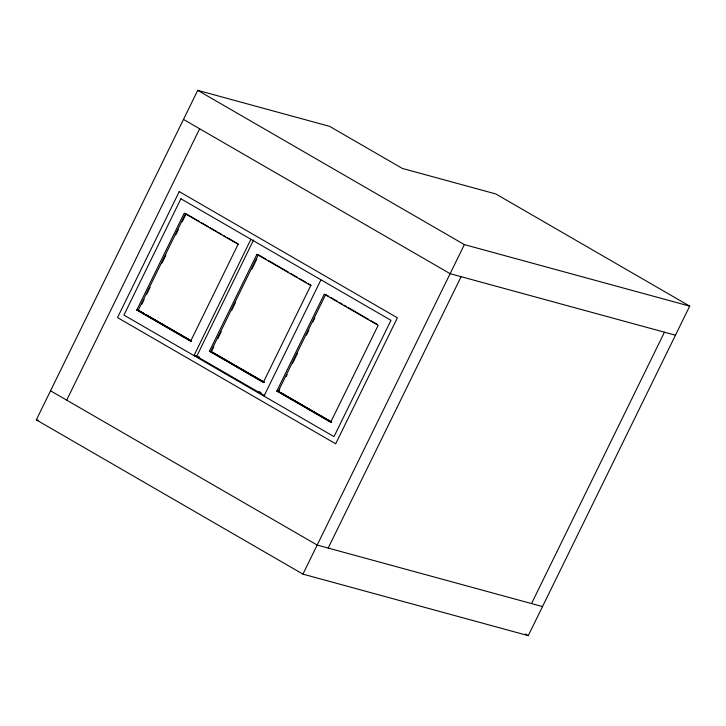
<?xml version="1.0" encoding="UTF-8"?>
<svg xmlns="http://www.w3.org/2000/svg" width="726" height="726" viewBox="0 0 726 726"><rect width="100%" height="100%" fill="white"/><g stroke="black" fill="none" stroke-linecap="round" stroke-linejoin="round"><path stroke-width="1.09" d="M36.3 419.873L197.735 90.351L329.631 126.36L402.349 168.432L495.776 193.942L689.7 306.127L528.265 635.649L302.942 574.13L36.3 419.873L38.478 420.463M66.701 400.144L199.65 128.774M136.76 310.066L184.241 213.154L238.101 244.308L190.62 341.229L136.76 310.066L139.501 310.819L144.401 313.65M141.652 304.539L144.12 299.484M146.598 294.438L150.055 287.369M161.925 263.139L165.882 255.062M175.774 234.879L178.251 229.824M182.208 221.748L185.665 214.687M250.933 239.299L193.96 355.595L199.341 357.038M196.701 356.348L253.574 239.979M256.904 254.345L310.773 285.509L263.293 382.43L209.424 351.266L256.904 254.345L258.737 254.853M213.825 346.747L211.348 351.792L264.237 382.393M217.773 338.67L221.239 331.6M231.621 310.401L235.578 302.325M251.904 269.01L256.85 258.91M263.983 396.106L320.956 279.809M276.815 391.096L324.286 294.175L378.155 325.339L330.675 422.26L276.815 391.096L279.555 391.84M279.719 389.599L278.739 391.613L331.619 422.214M286.153 376.476L287.142 374.453M292.578 363.354L297.524 353.253M306.426 335.085L308.904 330.031M312.861 321.954L314.839 317.915M302.942 574.13L464.368 244.608L689.7 306.127M328.179 548.057L461.119 276.688M531.523 603.578L664.462 332.199M675.452 335.203L450.129 273.684L183.487 119.427M209.424 351.266L212.173 352.019M542.513 606.573L317.18 545.054L50.548 390.797M197.735 90.351L464.368 244.608M266.115 259.255L258.274 254.726L210.794 351.647L263.683 382.239M268.075 260.389L288.639 272.286M290.6 273.421L297.451 277.386M299.411 278.521L306.272 282.487M308.223 283.621L311.164 285.318M199.323 221.457L185.611 213.526L138.131 310.447L191.02 341.038M201.284 222.592L208.135 226.557M210.095 227.692L216.956 231.658M218.907 232.792L221.847 234.489M223.808 235.623L225.768 236.758M227.728 237.892L238.5 244.118M328.606 296.253L325.665 294.547L278.185 391.468L331.074 422.06M330.557 297.379L337.418 301.344M339.378 302.479L342.318 304.185M344.269 305.31L346.229 306.445M348.19 307.579L368.754 319.476M370.714 320.611L377.574 324.576M213.154 352.582L233.718 364.479M235.678 365.614L264.082 382.048M146.362 314.785L191.41 340.848M280.535 392.412L331.464 421.87M138.684 310.592L191.564 341.193M259.01 391.55L260.97 392.684M194.759 355.223L264.681 395.67M525.334 633.952L528.265 635.649M179.24 191.6L117.512 317.589L335.675 443.804L397.394 317.816L179.24 191.6M180.901 198.779L123.928 315.084L334.005 436.625L390.987 320.32L180.901 198.779"/></g></svg>
